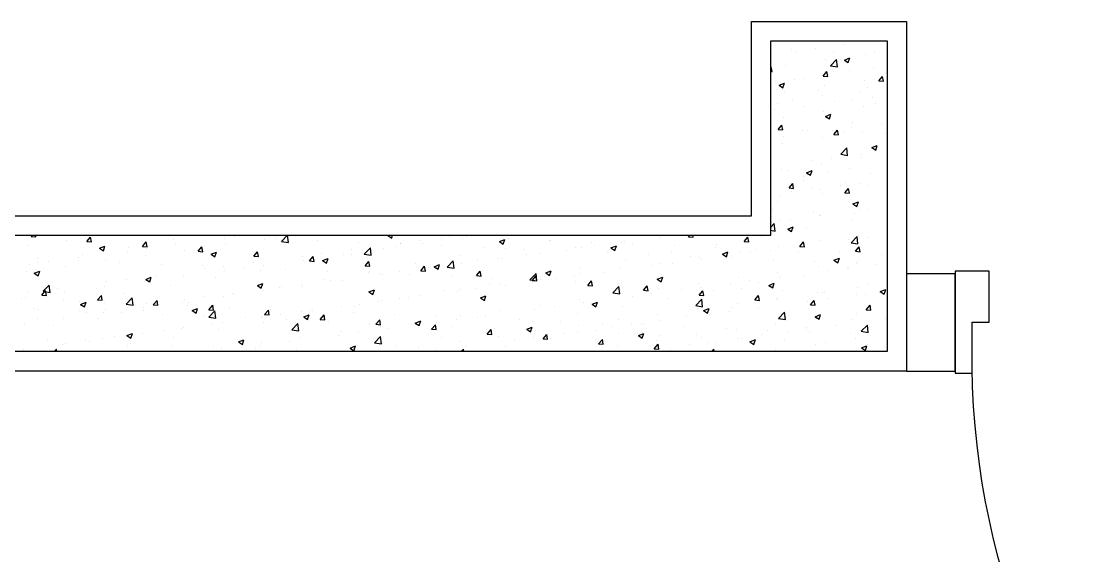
# Model space of a CAD drawing. Header units: inches. Extents: x 182687 to 187672, y -88924 to -84846.
# Drawn here: x 182934.7 to 182988.7, y -86405 to -86378.1 of the extents above; entities that cross this region are included whole.
import ezdxf

# ---------------------------------------------------------------- set-up
doc = ezdxf.new("R2010")
doc.units = ezdxf.units.IN
doc.header["$MEASUREMENT"] = 0
doc.linetypes.add('PROYECCION', pattern=[19.05, 12.7, -6.35])

# ---------------------------------------------------------------- blocks, each defined once
blk = doc.blocks.new('REVISED COL LAYOUT')
at = {"color": 5}
for p, q in [((90379.4, -45883.9), (90379.4, -44083.9)), ((90404.4, -45858.9), (90404.4, -44108.9)), ((90554.4, -44258.9), (90554.4, -45708.9)), ((90579.4, -44283.9), (90579.4, -45683.9)), ((90579.4, -45683.9), (90829.4, -45683.9)), ((90829.4, -45683.9), (90829.4, -45883.9)), ((90554.4, -45708.9), (90804.4, -45708.9)), ((90804.4, -45708.9), (90804.4, -45858.9)), ((90804.4, -45858.9), (90404.4, -45858.9)), ((90829.4, -45883.9), (90379.4, -45883.9))]:
    blk.add_line(p, q, dxfattribs=at)
at = {"color": 5, "linetype": 'Continuous'}
for p, q in [((90407.4, -44745.9), (90407.4, -44745.9)), ((90440.7, -44747.1), (90440.7, -44747.1)), ((90472.6, -44744.1), (90472.6, -44744.1)), ((90473.9, -44748.3), (90473.9, -44748.3)), ((90481, -44752.2), (90481, -44752.2)), ((90507.2, -44749.5), (90507.2, -44749.5)), ((90517.2, -44753.4), (90517.2, -44753.4)), ((90540.5, -44750.7), (90540.5, -44750.7)), ((90446.6, -44763.7), (90446.6, -44763.7)), ((90459.2, -44765.2), (90459.2, -44765.2)), ((90459.5, -44760.1), (90459.5, -44760.1)), ((90505.5, -44760), (90502.2, -44765)), ((90502.2, -44765), (90508.2, -44767)), ((90505.5, -44760), (90508.2, -44767)), ((90519.1, -44764.3), (90519.1, -44764.3)), ((90523.7, -44763.6), (90523.7, -44763.6)), ((90552.5, -44756), (90552, -44761.9)), ((90552, -44761.9), (90554.4, -44761.5)), ((90552.5, -44756), (90554.4, -44757.6)), ((90419.5, -44777.6), (90419.5, -44777.6)), ((90477.3, -44769.8), (90476.7, -44775.8)), ((90476.7, -44775.8), (90483, -44774.6)), ((90477.3, -44769.8), (90483, -44774.6)), ((90482.1, -44771.6), (90480.7, -44780.4)), ((90480.7, -44780.4), (90490.2, -44779.3)), ((90482.1, -44771.6), (90490.2, -44779.3)), ((90520.5, -44778.5), (90520.5, -44778.5)), ((90404.4, -44785.7), (90407.8, -44788.5)), ((90404.4, -44789.1), (90407.8, -44788.5)), ((90413.8, -44796.4), (90413.8, -44796.4)), ((90437.5, -44784.1), (90437.5, -44784.1)), ((90486, -44790), (90486, -44790)), ((90415.5, -44800.6), (90415.5, -44800.6)), ((90447.1, -44797.6), (90447.1, -44797.6)), ((90470.3, -44797.5), (90470.3, -44797.5)), ((90480.3, -44798.8), (90480.3, -44798.8)), ((90513.6, -44800), (90513.6, -44800)), ((90546.9, -44801.3), (90546.9, -44801.3)), ((90456.9, -44818.6), (90456.9, -44818.6)), ((90465.2, -44819.7), (90461.9, -44824.7)), ((90465.2, -44819.7), (90467.9, -44826.7)), ((90469.5, -44818.4), (90469.5, -44818.4)), ((90521.4, -44817), (90521.4, -44817)), ((90525.5, -44816.3), (90525.5, -44816.3)), ((90529.1, -44822.6), (90529.1, -44822.6)), ((90417.3, -44831), (90417.3, -44831)), ((90418.8, -44825.6), (90418.8, -44825.6)), ((90454.9, -44826.9), (90454.9, -44826.9)), ((90461.9, -44824.7), (90467.9, -44826.7)), ((90546.2, -44827.7), (90545.7, -44833.7)), ((90545.7, -44833.7), (90551.9, -44832.5)), ((90546.2, -44827.7), (90551.9, -44832.5)), ((90421.3, -44848.3), (90421.3, -44848.3)), ((90447.5, -44842.4), (90447.5, -44842.4)), ((90454.6, -44849.5), (90454.6, -44849.5)), ((90468.1, -44850.9), (90468.1, -44850.9)), ((90471, -44841.6), (90470.5, -44847.5)), ((90470.5, -44847.5), (90476.7, -44846.4)), ((90471, -44841.6), (90476.7, -44846.4)), ((90487.8, -44850.8), (90487.8, -44850.8)), ((90537.8, -44844), (90534.4, -44849)), ((90534.4, -44849), (90540.4, -44851)), ((90537.8, -44844), (90540.4, -44851)), ((90423.7, -44863.5), (90423.7, -44863.5)), ((90458.2, -44851.9), (90458.2, -44851.9)), ((90494.3, -44853.2), (90494.3, -44853.2)), ((90521.1, -44852), (90521.1, -44852)), ((90554.4, -44853.2), (90554.4, -44853.2)), ((90425, -44879.4), (90421.6, -44884.4)), ((90425, -44879.4), (90427.7, -44886.4)), ((90454.7, -44872), (90454.7, -44872)), ((90465.6, -44878.3), (90464.2, -44887.2)), ((90465.6, -44878.3), (90473.7, -44886.1)), ((90479.5, -44876.8), (90479.5, -44876.8)), ((90497.6, -44878.2), (90497.6, -44878.2)), ((90519.2, -44870.4), (90519.2, -44870.4)), ((90412.5, -44880.6), (90412.5, -44880.6)), ((90415, -44884.4), (90415, -44884.4)), ((90421.6, -44884.4), (90427.7, -44886.4)), ((90463.2, -44889.8), (90463.2, -44889.8)), ((90464.2, -44887.2), (90473.7, -44886.1)), ((90533.8, -44879.5), (90533.8, -44879.5)), ((90539.1, -44880.9), (90539.1, -44880.9)), ((90428.3, -44899.7), (90428.3, -44899.7)), ((90457.5, -44900.7), (90457.5, -44900.7)), ((90461.6, -44900.9), (90461.6, -44900.9)), ((90465.8, -44904.3), (90465.8, -44904.3)), ((90497.5, -44903.7), (90494.1, -44908.7)), ((90494.9, -44902.1), (90494.9, -44902.1)), ((90497.5, -44903.7), (90500.2, -44910.7)), ((90528.2, -44903.3), (90528.2, -44903.3)), ((90537.1, -44904.5), (90537.1, -44904.5)), ((90539.9, -44899.4), (90539.4, -44905.4)), ((90539.4, -44905.4), (90545.7, -44904.2)), ((90539.9, -44899.4), (90545.7, -44904.2)), ((90464.7, -44913.3), (90464.2, -44919.3)), ((90464.2, -44919.3), (90470.4, -44918.1)), ((90464.7, -44913.3), (90470.4, -44918.1)), ((90494.1, -44908.7), (90500.2, -44910.7)), ((90502.6, -44916.1), (90502.6, -44916.1)), ((90432.1, -44926.6), (90432.1, -44926.6)), ((90452.4, -44925.4), (90452.4, -44925.4)), ((90516.9, -44923.8), (90516.9, -44923.8)), ((90412.7, -44937.8), (90412.7, -44937.8)), ((90422.5, -44938.9), (90422.5, -44938.9)), ((90489.5, -44935.1), (90489.5, -44935.1)), ((90542.1, -44942.4), (90542.1, -44942.4)), ((90549.2, -44939.2), (90549.2, -44939.2)), ((90434.7, -44950.2), (90434.7, -44950.2)), ((90435.4, -44951.7), (90435.4, -44951.7)), ((90463.6, -44957.7), (90463.6, -44957.7)), ((90467.5, -44959), (90467.5, -44959)), ((90468, -44951.4), (90468, -44951.4)), ((90471.5, -44952.9), (90471.5, -44952.9)), ((90501.3, -44952.6), (90501.3, -44952.6)), ((90534.6, -44953.8), (90534.6, -44953.8)), ((90457.2, -44963.4), (90453.9, -44968.4)), ((90453.9, -44968.4), (90459.9, -44970.4)), ((90457.2, -44963.4), (90459.9, -44970.4)), ((90533.6, -44971.1), (90533.1, -44977.1)), ((90533.1, -44977.1), (90539.4, -44975.9)), ((90533.6, -44971.1), (90539.4, -44975.9)), ((90554.3, -44964.7), (90554.3, -44964.7)), ((90440.3, -44989.5), (90440.3, -44989.5)), ((90449, -44985), (90447.6, -44993.9)), ((90449, -44985), (90457.1, -44992.8)), ((90450.1, -44978.7), (90450.1, -44978.7)), ((90458.4, -44985), (90457.9, -44991)), ((90458.4, -44985), (90464.2, -44989.8)), ((90474.8, -44978), (90474.8, -44978)), ((90510.9, -44979.2), (90510.9, -44979.2)), ((90514.7, -44977.1), (90514.7, -44977.1)), ((90529.8, -44987.8), (90526.4, -44992.7)), ((90529.8, -44987.8), (90532.4, -44994.8)), ((90408.9, -45000.9), (90408.9, -45000.9)), ((90410.5, -44991.1), (90410.5, -44991.1)), ((90432.5, -44997.2), (90432.5, -44997.2)), ((90442.2, -45002.1), (90442.2, -45002.1)), ((90447.6, -44993.9), (90457.1, -44992.8)), ((90457.9, -44991), (90464.2, -44989.8)), ((90475.5, -45003.3), (90475.5, -45003.3)), ((90499.5, -44993.4), (90499.5, -44993.4)), ((90526.4, -44992.7), (90532.4, -44994.8)), ((90461.3, -45011), (90461.3, -45011)), ((90477.5, -45017.4), (90477.5, -45017.4)), ((90479.8, -45015.8), (90479.8, -45015.8)), ((90508.8, -45004.6), (90508.8, -45004.6)), ((90514.2, -45004.3), (90514.2, -45004.3)), ((90542.1, -45005.8), (90542.1, -45005.8)), ((90550.4, -45005.6), (90550.4, -45005.6)), ((90409.2, -45026.4), (90409.2, -45026.4)), ((90417, -45023.1), (90413.6, -45028.1)), ((90413.6, -45028.1), (90419.7, -45030.1)), ((90417, -45023.1), (90419.7, -45030.1)), ((90512.4, -45030.5), (90512.4, -45030.5)), ((90552.1, -45018.1), (90552.1, -45018.1)), ((90553.7, -45030.6), (90553.7, -45030.6)), ((90408.2, -45044.5), (90408.2, -45044.5)), ((90447.9, -45032.1), (90447.9, -45032.1)), ((90519.2, -45042.2), (90519.2, -45042.2)), ((90527.4, -45042.9), (90526.8, -45048.8)), ((90527.4, -45042.9), (90533.1, -45047.7)), ((90412.5, -45051.4), (90412.5, -45051.4)), ((90416, -45052.2), (90416, -45052.2)), ((90442.5, -45055.6), (90442.5, -45055.6)), ((90448.7, -45052.7), (90448.7, -45052.7)), ((90449.2, -45053.5), (90449.2, -45053.5)), ((90452.2, -45056.7), (90451.6, -45062.7)), ((90452.2, -45056.7), (90457.9, -45061.6)), ((90482.5, -45054.7), (90482.5, -45054.7)), ((90489.5, -45047.5), (90486.1, -45052.4)), ((90486.1, -45052.4), (90492.2, -45054.5)), ((90489.5, -45047.5), (90492.2, -45054.5)), ((90509.5, -45051.7), (90509.5, -45051.7)), ((90515.8, -45055.9), (90515.8, -45055.9)), ((90526.8, -45048.8), (90533.1, -45047.7)), ((90549.1, -45057.1), (90549.1, -45057.1)), ((90451.6, -45062.7), (90457.9, -45061.6)), ((90459.1, -45064.4), (90459.1, -45064.4)), ((90549.8, -45071.5), (90549.8, -45071.5)), ((90445.6, -45085.5), (90445.6, -45085.5)), ((90451.9, -45077.7), (90451.9, -45077.7)), ((90487.6, -45075.7), (90487.6, -45075.7)), ((90488.1, -45079), (90488.1, -45079)), ((90510.2, -45083.9), (90510.2, -45083.9)), ((90546.4, -45078.5), (90545, -45087.4)), ((90545, -45087.4), (90554.4, -45086.3)), ((90546.4, -45078.5), (90554.4, -45086.2)), ((90406, -45097.9), (90406, -45097.9)), ((90417.5, -45089.3), (90417.5, -45089.3)), ((90432.5, -45091.7), (90431.1, -45100.6)), ((90431.1, -45100.6), (90440.6, -45099.5)), ((90432.5, -45091.7), (90440.6, -45099.5)), ((90422.4, -45102.8), (90422.4, -45102.8)), ((90449.2, -45107.1), (90445.9, -45112.1)), ((90445.9, -45112.1), (90451.9, -45114.1)), ((90449.2, -45107.1), (90451.9, -45114.1)), ((90452.6, -45113.9), (90452.6, -45113.9)), ((90455.6, -45104), (90455.6, -45104)), ((90488.9, -45105.2), (90488.9, -45105.2)), ((90491.4, -45104), (90491.4, -45104)), ((90519.5, -45110), (90519.5, -45110)), ((90522.2, -45106.4), (90522.2, -45106.4)), ((90527.5, -45105.3), (90527.5, -45105.3)), ((90456.8, -45117.8), (90456.8, -45117.8)), ((90456.9, -45115.6), (90456.9, -45115.6)), ((90521.1, -45114.6), (90520.6, -45120.6)), ((90520.6, -45120.6), (90526.8, -45119.4)), ((90521.1, -45114.6), (90526.8, -45119.4)), ((90547.6, -45124.9), (90547.6, -45124.9)), ((90443.4, -45138.9), (90443.4, -45138.9)), ((90445.9, -45128.5), (90445.4, -45134.4)), ((90445.4, -45134.4), (90451.6, -45133.3)), ((90445.9, -45128.5), (90451.6, -45133.3)), ((90497.6, -45134), (90497.6, -45134)), ((90507.9, -45137.3), (90507.9, -45137.3)), ((90521.7, -45131.5), (90518.4, -45136.4)), ((90518.4, -45136.4), (90524.4, -45138.5)), ((90521.7, -45131.5), (90524.4, -45138.5)), ((90530.8, -45130.3), (90530.8, -45130.3)), ((90425.8, -45152.4), (90425.8, -45152.4)), ((90429.9, -45154.7), (90429.9, -45154.7)), ((90496.4, -45141.9), (90496.4, -45141.9)), ((90409, -45166.8), (90405.6, -45171.8)), ((90409, -45166.8), (90411.7, -45173.8)), ((90463.1, -45155.9), (90463.1, -45155.9)), ((90496.4, -45157.1), (90496.4, -45157.1)), ((90529.5, -45168.4), (90529.5, -45168.4)), ((90529.7, -45158.3), (90529.7, -45158.3)), ((90535.8, -45168.2), (90535.8, -45168.2)), ((90405.6, -45171.8), (90411.7, -45173.8)), ((90429.1, -45177.5), (90429.1, -45177.5)), ((90454.6, -45171.2), (90454.6, -45171.2)), ((90462.6, -45172.2), (90462.6, -45172.2)), ((90465.2, -45178.8), (90465.2, -45178.8)), ((90545.3, -45178.3), (90545.3, -45178.3)), ((90441.1, -45192.3), (90441.1, -45192.3)), ((90481.5, -45191.2), (90478.1, -45196.1)), ((90478.1, -45196.1), (90484.2, -45198.2)), ((90481.5, -45191.2), (90484.2, -45198.2)), ((90505.7, -45190.7), (90505.7, -45190.7)), ((90507.6, -45192.3), (90507.6, -45192.3)), ((90514.8, -45186.3), (90514.3, -45192.3)), ((90514.3, -45192.3), (90520.6, -45191.1)), ((90514.8, -45186.3), (90520.6, -45191.1)), ((90529.9, -45185.2), (90528.5, -45194.1)), ((90528.5, -45194.1), (90538, -45193)), ((90529.9, -45185.2), (90538, -45193)), ((90415.9, -45198.4), (90414.5, -45207.3)), ((90414.5, -45207.3), (90424, -45206.2)), ((90415.9, -45198.4), (90424, -45206.2)), ((90436.9, -45206), (90436.9, -45206)), ((90439.6, -45200.2), (90439.1, -45206.2)), ((90439.1, -45206.2), (90445.3, -45205)), ((90439.6, -45200.2), (90445.3, -45205)), ((90468.5, -45203.8), (90468.5, -45203.8)), ((90470.2, -45207.3), (90470.2, -45207.3)), ((90503.5, -45208.5), (90503.5, -45208.5)), ((90504.7, -45205.1), (90504.7, -45205.1)), ((90536.8, -45209.7), (90536.8, -45209.7)), ((90434.1, -45215.4), (90434.1, -45215.4)), ((90554, -45215.5), (90550.6, -45220.5)), ((90550.6, -45220.5), (90554.4, -45221.7)), ((90554, -45215.5), (90554.4, -45216.7)), ((90412.9, -45226.4), (90412.9, -45226.4)), ((90452.3, -45224.6), (90452.3, -45224.6)), ((90472.6, -45230.5), (90472.6, -45230.5)), ((90508, -45230.1), (90508, -45230.1)), ((90539.5, -45226.7), (90539.5, -45226.7)), ((90543.1, -45231.6), (90543.1, -45231.6)), ((90544.1, -45231.4), (90544.1, -45231.4)), ((90441.2, -45250.9), (90437.9, -45255.8)), ((90438.9, -45245.7), (90438.9, -45245.7)), ((90441.2, -45250.9), (90443.9, -45257.9)), ((90473.5, -45241.7), (90473.5, -45241.7)), ((90503.4, -45244), (90503.4, -45244)), ((90517.6, -45250.6), (90517.6, -45250.6)), ((90410, -45255.3), (90410, -45255.3)), ((90437.9, -45255.8), (90443.9, -45257.9)), ((90443.3, -45256.6), (90443.3, -45256.6)), ((90476.6, -45257.8), (90476.6, -45257.8)), ((90508.5, -45258), (90508, -45264)), ((90508, -45264), (90514.3, -45262.9)), ((90508.5, -45258), (90514.3, -45262.9)), ((90509.9, -45259), (90509.9, -45259)), ((90543.2, -45260.2), (90543.2, -45260.2)), ((90547.4, -45256.4), (90547.4, -45256.4)), ((90554.2, -45263.9), (90554.2, -45263.9)), ((90406.3, -45277.2), (90406.3, -45277.2)), ((90433.3, -45271.9), (90432.8, -45277.9)), ((90432.8, -45277.9), (90439.1, -45276.7)), ((90433.3, -45271.9), (90439.1, -45276.7)), ((90442.4, -45278.5), (90442.4, -45278.5)), ((90450, -45278), (90450, -45278)), ((90513.7, -45275.2), (90510.4, -45280.2)), ((90513, -45268), (90513, -45268)), ((90513.7, -45275.2), (90516.4, -45282.2)), ((90422.9, -45284.7), (90422.9, -45284.7)), ((90482.6, -45288.8), (90482.6, -45288.8)), ((90510.4, -45280.2), (90516.4, -45282.2)), ((90513.3, -45291.9), (90511.9, -45300.8)), ((90513.3, -45291.9), (90521.4, -45299.7)), ((90540.8, -45285), (90540.8, -45285)), ((90549.6, -45285), (90549.6, -45285)), ((90436.6, -45299), (90436.6, -45299)), ((90445.7, -45303.5), (90445.7, -45303.5)), ((90481.8, -45304.8), (90481.8, -45304.8)), ((90501.1, -45297.4), (90501.1, -45297.4)), ((90511.9, -45300.8), (90521.4, -45299.7)), ((90552.4, -45294.3), (90552.4, -45294.3)), ((90404.4, -45310), (90407.5, -45313)), ((90404.4, -45313.3), (90407.5, -45313)), ((90411.2, -45315.1), (90411.2, -45315.1)), ((90417.5, -45307.3), (90417.5, -45307.3)), ((90450.8, -45308.5), (90450.8, -45308.5)), ((90484.1, -45309.7), (90484.1, -45309.7)), ((90517.4, -45310.9), (90517.4, -45310.9)), ((90527.6, -45309), (90527.6, -45309)), ((90550.7, -45312.1), (90550.7, -45312.1)), ((90552, -45317.3), (90552, -45317.3)), ((90447.8, -45331.3), (90447.8, -45331.3)), ((90485.1, -45329.9), (90485.1, -45329.9)), ((90502.3, -45329.8), (90501.7, -45335.7)), ((90501.7, -45335.7), (90508, -45334.6)), ((90502.3, -45329.8), (90508, -45334.6)), ((90521.3, -45331.1), (90521.3, -45331.1)), ((90427.1, -45343.6), (90426.5, -45349.6)), ((90426.5, -45349.6), (90432.8, -45348.5)), ((90427.1, -45343.6), (90432.8, -45348.5)), ((90432.9, -45343), (90432.9, -45343)), ((90450.7, -45341.4), (90450.7, -45341.4)), ((90473.5, -45334.9), (90470.1, -45339.9)), ((90470.1, -45339.9), (90476.2, -45341.9)), ((90473.5, -45334.9), (90476.2, -45341.9)), ((90492.6, -45347.1), (90492.6, -45347.1)), ((90538.5, -45338.4), (90538.5, -45338.4)), ((90424.5, -45358.6), (90424.5, -45358.6)), ((90434.4, -45352.4), (90434.4, -45352.4)), ((90457.8, -45359.8), (90457.8, -45359.8)), ((90491.1, -45361.1), (90491.1, -45361.1)), ((90498.9, -45350.8), (90498.9, -45350.8)), ((90524.4, -45362.3), (90524.4, -45362.3)), ((90524.6, -45356.2), (90524.6, -45356.2)), ((90546, -45359.2), (90542.6, -45364.2)), ((90546, -45359.2), (90548.7, -45366.2)), ((90411, -45367), (90411, -45367)), ((90490.1, -45367.7), (90490.1, -45367.7)), ((90537.6, -45367.3), (90537.6, -45367.3)), ((90542.6, -45364.2), (90548.7, -45366.2)), ((90549.7, -45370.7), (90549.7, -45370.7)), ((90419.6, -45378.3), (90419.6, -45378.3)), ((90445.5, -45384.7), (90445.5, -45384.7)), ((90422.9, -45403.3), (90422.9, -45403.3)), ((90433.2, -45394.6), (90429.9, -45399.5)), ((90429.9, -45399.5), (90435.9, -45401.6)), ((90433.2, -45394.6), (90435.9, -45401.6)), ((90442.9, -45401.3), (90442.9, -45401.3)), ((90496.8, -45398.6), (90495.4, -45407.5)), ((90496, -45401.5), (90495.5, -45407.5)), ((90496, -45401.5), (90501.7, -45406.3)), ((90496.8, -45398.6), (90504.9, -45406.4)), ((90529.6, -45394), (90529.6, -45394)), ((90536.3, -45391.8), (90536.3, -45391.8)), ((90420.8, -45415.4), (90420.3, -45421.3)), ((90420.8, -45415.4), (90426.5, -45420.2)), ((90431, -45409.1), (90431, -45409.1)), ((90432.1, -45405.8), (90432.1, -45405.8)), ((90459, -45404.6), (90459, -45404.6)), ((90464.2, -45410.3), (90464.2, -45410.3)), ((90495.4, -45407.5), (90504.9, -45406.4)), ((90495.5, -45407.5), (90501.7, -45406.3)), ((90496.6, -45404.2), (90496.6, -45404.2)), ((90497.5, -45411.6), (90497.5, -45411.6)), ((90502.6, -45405.5), (90502.6, -45405.5)), ((90530.8, -45412.8), (90530.8, -45412.8)), ((90420.3, -45421.3), (90426.5, -45420.2)), ((90421, -45425.3), (90421, -45425.3)), ((90462.3, -45429.6), (90462.3, -45429.6)), ((90498.4, -45430.9), (90498.4, -45430.9)), ((90505.7, -45418.9), (90502.4, -45423.9)), ((90502.4, -45423.9), (90508.4, -45425.9)), ((90505.7, -45418.9), (90508.4, -45425.9)), ((90547.5, -45424.1), (90547.5, -45424.1)), ((90547.6, -45425.6), (90547.6, -45425.6)), ((90427.8, -45441.2), (90427.8, -45441.2)), ((90443.3, -45438.1), (90443.3, -45438.1)), ((90534, -45445.2), (90534, -45445.2)), ((90494.4, -45457.6), (90494.4, -45457.6)), ((90501.7, -45455.9), (90501.7, -45455.9)), ((90537.9, -45457.2), (90537.9, -45457.2)), ((90405.2, -45459.9), (90405.2, -45459.9)), ((90429.8, -45459.2), (90429.8, -45459.2)), ((90438.4, -45461.1), (90438.4, -45461.1)), ((90453, -45459.7), (90453, -45459.7)), ((90467.3, -45467.5), (90467.3, -45467.5)), ((90471.7, -45462.3), (90471.7, -45462.3)), ((90505, -45463.5), (90505, -45463.5)), ((90512.6, -45463.8), (90512.6, -45463.8)), ((90538.3, -45464.7), (90538.3, -45464.7)), ((90431, -45483.6), (90431, -45483.6)), ((90465.5, -45478.6), (90462.1, -45483.6)), ((90462.1, -45483.6), (90468.2, -45485.6)), ((90465.5, -45478.6), (90468.2, -45485.6)), ((90489.7, -45473.2), (90489.2, -45479.2)), ((90489.2, -45479.2), (90495.5, -45478)), ((90489.7, -45473.2), (90495.5, -45478)), ((90541.2, -45482.2), (90541.2, -45482.2)), ((90545.2, -45477.5), (90545.2, -45477.5)), ((90414.5, -45487.1), (90414, -45493.1)), ((90414, -45493.1), (90420.2, -45491.9)), ((90414.5, -45487.1), (90420.2, -45491.9)), ((90441, -45491.5), (90441, -45491.5)), ((90506.7, -45493.8), (90506.7, -45493.8)), ((90531.8, -45498.6), (90531.8, -45498.6)), ((90412.2, -45511.2), (90412.2, -45511.2)), ((90427.6, -45512.6), (90427.6, -45512.6)), ((90436.2, -45504.3), (90436.2, -45504.3)), ((90445.5, -45512.4), (90445.5, -45512.4)), ((90480.2, -45505.4), (90478.8, -45514.3)), ((90478.8, -45514.3), (90488.3, -45513.1)), ((90478.8, -45513.6), (90478.8, -45513.6)), ((90480.2, -45505.4), (90488.3, -45513.2)), ((90492.1, -45511), (90492.1, -45511)), ((90538, -45502.9), (90534.6, -45507.9)), ((90534.6, -45507.9), (90540.7, -45509.9)), ((90538, -45502.9), (90540.7, -45509.9)), ((90463, -45518), (90463, -45518)), ((90512.1, -45514.8), (90512.1, -45514.8)), ((90522.6, -45522.1), (90522.6, -45522.1)), ((90545.4, -45516.1), (90545.4, -45516.1)), ((90546.2, -45520.1), (90546.2, -45520.1)), ((90405, -45540.9), (90405, -45540.9)), ((90425.2, -45538.3), (90421.8, -45543.3)), ((90425.2, -45538.3), (90427.9, -45545.3)), ((90439.5, -45529.4), (90439.5, -45529.4)), ((90475.6, -45530.6), (90475.6, -45530.6)), ((90543, -45530.9), (90543, -45530.9)), ((90421.8, -45543.3), (90427.9, -45545.3)), ((90438.8, -45544.9), (90438.8, -45544.9)), ((90441, -45541.9), (90441, -45541.9)), ((90483.4, -45544.9), (90482.9, -45550.9)), ((90482.9, -45550.9), (90489.2, -45549.8)), ((90483.4, -45544.9), (90489.2, -45549.8)), ((90529.5, -45551.9), (90529.5, -45551.9)), ((90408.2, -45558.8), (90407.7, -45564.8)), ((90407.7, -45564.8), (90414, -45563.6)), ((90408.2, -45558.8), (90414, -45563.6)), ((90418.6, -45561.7), (90418.6, -45561.7)), ((90425.3, -45566), (90425.3, -45566)), ((90444.4, -45567.2), (90444.4, -45567.2)), ((90451.9, -45562.9), (90451.9, -45562.9)), ((90478.9, -45555.7), (90478.9, -45555.7)), ((90485.2, -45564.1), (90485.2, -45564.1)), ((90489.9, -45564.3), (90489.9, -45564.3)), ((90497.7, -45562.6), (90494.4, -45567.6)), ((90494.4, -45567.6), (90500.4, -45569.6)), ((90497.7, -45562.6), (90500.4, -45569.6)), ((90515, -45556.9), (90515, -45556.9)), ((90518.5, -45565.4), (90518.5, -45565.4)), ((90551.8, -45566.6), (90551.8, -45566.6)), ((90406, -45580.1), (90406, -45580.1)), ((90473, -45576.3), (90473, -45576.3)), ((90518.3, -45582), (90518.3, -45582)), ((90532.6, -45580.4), (90532.6, -45580.4)), ((90483.9, -45593.5), (90483.9, -45593.5)), ((90540.7, -45584.2), (90540.7, -45584.2)), ((90413.3, -45604.1), (90413.3, -45604.1)), ((90436.5, -45598.2), (90436.5, -45598.2)), ((90451, -45600.3), (90451, -45600.3)), ((90527.3, -45605.3), (90527.3, -45605.3)), ((90552.4, -45602.8), (90551.9, -45608.8)), ((90551.9, -45608.8), (90554.4, -45608.3)), ((90552.4, -45602.8), (90554.4, -45604.5)), ((90423.1, -45619.3), (90423.1, -45619.3)), ((90426.1, -45613.6), (90426.1, -45613.6)), ((90457.5, -45622.3), (90454.1, -45627.3)), ((90457.5, -45622.3), (90460.1, -45629.3)), ((90459.4, -45614.9), (90459.4, -45614.9)), ((90463.7, -45612.1), (90462.3, -45621)), ((90462.3, -45621), (90471.8, -45619.9)), ((90463.7, -45612.1), (90471.8, -45619.9)), ((90477.2, -45616.7), (90476.6, -45622.6)), ((90476.6, -45622.6), (90482.9, -45621.5)), ((90477.2, -45616.7), (90482.9, -45621.5)), ((90487.6, -45617.7), (90487.6, -45617.7)), ((90492.7, -45616.1), (90492.7, -45616.1)), ((90523.3, -45619.8), (90523.3, -45619.8)), ((90526, -45617.3), (90526, -45617.3)), ((90404.4, -45632.6), (90407.7, -45635.4)), ((90404.4, -45636), (90407.7, -45635.4)), ((90416.6, -45629.1), (90416.6, -45629.1)), ((90452.8, -45630.4), (90452.8, -45630.4)), ((90454.1, -45627.3), (90460.1, -45629.3)), ((90483, -45634.6), (90483, -45634.6)), ((90538.4, -45637.6), (90538.4, -45637.6)), ((90416, -45638.4), (90416, -45638.4)), ((90434.3, -45651.6), (90434.3, -45651.6)), ((90530, -45646.6), (90526.6, -45651.6)), ((90526.6, -45651.6), (90532.7, -45653.6)), ((90530, -45646.6), (90532.7, -45653.6)), ((90542.7, -45638.7), (90542.7, -45638.7)), ((90433.1, -45665), (90433.1, -45665)), ((90456, -45655.4), (90456, -45655.4)), ((90461, -45658.6), (90461, -45658.6)), ((90492.2, -45656.7), (90492.2, -45656.7)), ((90525, -45658.7), (90525, -45658.7)), ((90420.8, -45672.7), (90420.8, -45672.7)), ((90421.6, -45667), (90421.6, -45667)), ((90466.4, -45666.2), (90466.4, -45666.2)), ((90485.4, -45671.1), (90485.4, -45671.1)), ((90499.7, -45667.4), (90499.7, -45667.4)), ((90533, -45668.6), (90533, -45668.6)), ((90546.1, -45674.5), (90545.6, -45680.5)), ((90545.6, -45680.5), (90551.9, -45679.3)), ((90546.1, -45674.5), (90551.9, -45679.3)), ((90417.2, -45682), (90413.8, -45687)), ((90413.8, -45687), (90419.9, -45689)), ((90417.2, -45682), (90419.9, -45689)), ((90461, -45693.3), (90461, -45693.3)), ((90470.9, -45688.4), (90470.4, -45694.4)), ((90470.4, -45694.4), (90476.6, -45693.2)), ((90470.9, -45688.4), (90476.6, -45693.2)), ((90493, -45692.9), (90493, -45692.9)), ((90495.5, -45681.7), (90495.5, -45681.7)), ((90531.6, -45683), (90531.6, -45683)), ((90536.2, -45691), (90536.2, -45691)), ((90426, -45696.8), (90426, -45696.8)), ((90432, -45705), (90432, -45705)), ((90489.7, -45706.3), (90486.4, -45711.3)), ((90489.7, -45706.3), (90492.4, -45713.3)), ((90552.7, -45697.1), (90552.7, -45697.1)), ((90406.3, -45714.3), (90406.3, -45714.3)), ((90439.5, -45715.5), (90439.5, -45715.5)), ((90447.1, -45718.8), (90445.7, -45727.7)), ((90447.1, -45718.8), (90455.2, -45726.6)), ((90471, -45716.9), (90471, -45716.9)), ((90472.8, -45716.7), (90472.8, -45716.7)), ((90486.4, -45711.3), (90492.4, -45713.3)), ((90500.5, -45719.6), (90500.5, -45719.6)), ((90506.1, -45717.9), (90506.1, -45717.9)), ((90522.8, -45712.1), (90522.8, -45712.1)), ((90534.9, -45708), (90534.9, -45708)), ((90539.4, -45719.1), (90539.4, -45719.1)), ((90560.6, -45708.9), (90559.7, -45714.4)), ((90559.7, -45714.4), (90569.2, -45713.3)), ((90564.6, -45708.9), (90569.2, -45713.3)), ((90571.1, -45709.3), (90571.1, -45709.3)), ((90572.7, -45720.4), (90572.7, -45720.4)), ((90587.3, -45710.5), (90587.3, -45710.5)), ((90597.7, -45717.2), (90597.7, -45717.2)), ((90690.3, -45718.5), (90689.8, -45724.5)), ((90690.3, -45718.5), (90696, -45723.3)), ((90715.5, -45713.5), (90715.5, -45713.5)), ((90724.3, -45717.5), (90724.3, -45717.5)), ((90742.3, -45716.4), (90742.3, -45716.4)), ((90747.5, -45719.6), (90744.2, -45724.6)), ((90747.5, -45719.6), (90750.2, -45726.6)), ((90751.7, -45714.8), (90751.7, -45714.8)), ((90765.1, -45708.9), (90765, -45710.6)), ((90765, -45710.6), (90771.2, -45709.4)), ((90770.6, -45708.9), (90771.2, -45709.4)), ((90418.6, -45726.1), (90418.6, -45726.1)), ((90429.9, -45730.1), (90429.9, -45730.1)), ((90445.7, -45727.7), (90455.2, -45726.6)), ((90483.1, -45724.5), (90483.1, -45724.5)), ((90562.2, -45730.7), (90558.9, -45735.6)), ((90562.2, -45730.7), (90564.9, -45737.7)), ((90574.4, -45734.3), (90574.4, -45734.3)), ((90606, -45721.6), (90606, -45721.6)), ((90615.1, -45732.4), (90614.5, -45738.3)), ((90615.1, -45732.4), (90620.8, -45737.2)), ((90638.1, -45730.4), (90638.1, -45730.4)), ((90639.3, -45722.8), (90639.3, -45722.8)), ((90672.6, -45724), (90672.6, -45724)), ((90681.1, -45725.1), (90681.1, -45725.1)), ((90689.8, -45724.5), (90696, -45723.3)), ((90705.9, -45725.2), (90705.9, -45725.2)), ((90739.1, -45726.4), (90739.1, -45726.4)), ((90744.2, -45724.6), (90750.2, -45726.6)), ((90772.4, -45727.7), (90772.4, -45727.7)), ((90533.9, -45744.4), (90533.9, -45744.4)), ((90539.8, -45746.2), (90539.3, -45752.2)), ((90539.8, -45746.2), (90545.6, -45751.1)), ((90539.9, -45745.9), (90539.9, -45745.9)), ((90558.9, -45735.6), (90564.9, -45737.7)), ((90610.5, -45735.6), (90610.5, -45735.6)), ((90614.5, -45738.3), (90620.8, -45737.2)), ((90728.9, -45737.4), (90728.9, -45737.4)), ((90755, -45739.8), (90755, -45739.8)), ((90791.1, -45741.1), (90791.1, -45741.1)), ((90793.4, -45735.8), (90793.4, -45735.8)), ((90429.7, -45758.4), (90429.7, -45758.4)), ((90433.2, -45755.2), (90433.2, -45755.2)), ((90436, -45755.1), (90436, -45755.1)), ((90464.6, -45760.1), (90464.1, -45766.1)), ((90464.6, -45760.1), (90470.4, -45764.9)), ((90469.3, -45756.5), (90469.3, -45756.5)), ((90503, -45751.2), (90503, -45751.2)), ((90539.3, -45752.2), (90545.6, -45751.1)), ((90562.7, -45755.4), (90562.7, -45755.4)), ((90613.8, -45760.7), (90613.8, -45760.7)), ((90624.7, -45751.5), (90624.7, -45751.5)), ((90629.6, -45751.5), (90629.6, -45751.5)), ((90634.7, -45755), (90631.4, -45760)), ((90631.4, -45760), (90637.4, -45762)), ((90634.7, -45755), (90637.4, -45762)), ((90650, -45761.9), (90650, -45761.9)), ((90689.2, -45749.8), (90689.2, -45749.8)), ((90689.3, -45755.7), (90689.3, -45755.7)), ((90720.5, -45751.4), (90720.5, -45751.4)), ((90756.3, -45751.8), (90756.3, -45751.8)), ((90413.8, -45766.2), (90413.8, -45766.2)), ((90449.4, -45766), (90446.1, -45771)), ((90446.1, -45771), (90452.1, -45773)), ((90447, -45767.4), (90447, -45767.4)), ((90449.4, -45766), (90452.1, -45773)), ((90464.1, -45766.1), (90470.4, -45764.9)), ((90480.3, -45768.7), (90480.3, -45768.7)), ((90481, -45775.2), (90481, -45775.2)), ((90513.6, -45769.9), (90513.6, -45769.9)), ((90520.5, -45765.5), (90520.5, -45765.5)), ((90546.9, -45771.1), (90546.9, -45771.1)), ((90579.4, -45772.2), (90579.4, -45772.2)), ((90580.2, -45772.3), (90580.2, -45772.3)), ((90585, -45763.9), (90585, -45763.9)), ((90607.7, -45775.5), (90607.7, -45775.5)), ((90613.5, -45773.5), (90613.5, -45773.5)), ((90646.8, -45774.7), (90646.8, -45774.7)), ((90680.1, -45776), (90680.1, -45776)), ((90734.3, -45775.8), (90734.3, -45775.8)), ((90740, -45769.7), (90740, -45769.7)), ((90759.2, -45776.3), (90758.7, -45782.3)), ((90759.2, -45776.3), (90765, -45781.2)), ((90794.4, -45766.1), (90794.4, -45766.1)), ((90416.3, -45779.5), (90416.3, -45779.5)), ((90472.6, -45781.5), (90472.6, -45781.5)), ((90480.8, -45777.9), (90480.8, -45777.9)), ((90508.8, -45782.8), (90508.8, -45782.8)), ((90635.9, -45783.7), (90635.9, -45783.7)), ((90653.3, -45787), (90653.3, -45787)), ((90684, -45790.2), (90683.5, -45796.2)), ((90684, -45790.2), (90689.7, -45795)), ((90689.4, -45788.2), (90689.4, -45788.2)), ((90707.3, -45779.3), (90703.9, -45784.3)), ((90703.9, -45784.3), (90709.9, -45786.3)), ((90707.3, -45779.3), (90709.9, -45786.3)), ((90713.4, -45777.2), (90713.4, -45777.2)), ((90746.6, -45778.4), (90746.6, -45778.4)), ((90758.7, -45782.3), (90765, -45781.2)), ((90760, -45777.7), (90760, -45777.7)), ((90772.5, -45785.8), (90771.1, -45794.7)), ((90772.5, -45785.8), (90780.6, -45793.6)), ((90779.9, -45779.6), (90779.9, -45779.6)), ((90791.1, -45789.2), (90791.1, -45789.2)), ((90438.2, -45793.1), (90438.2, -45793.1)), ((90522, -45790.3), (90518.6, -45795.3)), ((90518.6, -45795.3), (90524.6, -45797.3)), ((90522, -45790.3), (90524.6, -45797.3)), ((90531.7, -45797.8), (90531.7, -45797.8)), ((90618.8, -45798.5), (90618.8, -45798.5)), ((90658.5, -45799), (90657.1, -45807.9)), ((90658.5, -45799), (90666.6, -45806.8)), ((90683.5, -45796.2), (90689.7, -45795)), ((90687, -45803.2), (90687, -45803.2)), ((90726.6, -45790.8), (90726.6, -45790.8)), ((90771.1, -45794.7), (90780.6, -45793.5)), ((90779.8, -45803.7), (90776.4, -45808.6)), ((90779.8, -45803.7), (90782.5, -45810.7)), ((90799.4, -45804), (90799.4, -45804)), ((90420.8, -45817.6), (90420.8, -45817.6)), ((90427.5, -45811.8), (90427.5, -45811.8)), ((90446.1, -45813.4), (90446.1, -45813.4)), ((90512.1, -45807.8), (90512.1, -45807.8)), ((90513, -45809.6), (90513, -45809.6)), ((90544.5, -45812.3), (90543.1, -45821.2)), ((90544.5, -45812.3), (90552.6, -45820.1)), ((90548.2, -45809.1), (90548.2, -45809.1)), ((90572.7, -45813.7), (90572.7, -45813.7)), ((90582.8, -45817.2), (90582.8, -45817.2)), ((90594.5, -45814.7), (90591.1, -45819.7)), ((90594.5, -45814.7), (90597.2, -45821.7)), ((90608.8, -45804.1), (90608.3, -45810.1)), ((90608.3, -45810.1), (90614.5, -45808.9)), ((90608.8, -45804.1), (90614.5, -45808.9)), ((90622.4, -45804.8), (90622.4, -45804.8)), ((90639.6, -45809.9), (90639.6, -45809.9)), ((90657.1, -45807.9), (90666.6, -45806.8)), ((90692.7, -45813.3), (90692.7, -45813.3)), ((90699.3, -45814), (90699.3, -45814)), ((90728.8, -45814.5), (90728.8, -45814.5)), ((90766.3, -45810.2), (90766.3, -45810.2)), ((90776.4, -45808.6), (90782.5, -45810.7)), ((90409.2, -45825.7), (90405.8, -45830.7)), ((90405.8, -45830.7), (90411.9, -45832.7)), ((90407.1, -45829.9), (90407.1, -45829.9)), ((90409.2, -45825.7), (90411.9, -45832.7)), ((90430.6, -45825.5), (90429.2, -45834.4)), ((90430.6, -45825.5), (90438.7, -45833.3)), ((90454.1, -45818.8), (90454.1, -45818.8)), ((90477.6, -45819.4), (90477.6, -45819.4)), ((90478.6, -45831.3), (90478.6, -45831.3)), ((90487.4, -45820), (90487.4, -45820)), ((90518.2, -45818.8), (90518.2, -45818.8)), ((90520.7, -45821.2), (90520.7, -45821.2)), ((90533.6, -45818), (90533, -45823.9)), ((90533, -45823.9), (90539.3, -45822.8)), ((90533.6, -45818), (90539.3, -45822.8)), ((90543.1, -45821.2), (90552.6, -45820.1)), ((90553.9, -45822.4), (90553.9, -45822.4)), ((90587.2, -45823.6), (90587.2, -45823.6)), ((90591.1, -45819.7), (90597.2, -45821.7)), ((90620.5, -45824.9), (90620.5, -45824.9)), ((90653.8, -45826.1), (90653.8, -45826.1)), ((90658.2, -45824.8), (90658.2, -45824.8)), ((90687.1, -45827.3), (90687.1, -45827.3)), ((90720.4, -45828.5), (90720.4, -45828.5)), ((90737.8, -45823.1), (90737.8, -45823.1)), ((90753.7, -45829.7), (90753.7, -45829.7)), ((90787, -45830.9), (90787, -45830.9)), ((90414.1, -45832.9), (90414.1, -45832.9)), ((90429.2, -45834.4), (90438.7, -45833.3)), ((90458.3, -45831.8), (90457.8, -45837.8)), ((90457.8, -45837.8), (90464.1, -45836.7)), ((90458.3, -45831.8), (90464.1, -45836.7)), ((90491.1, -45833.5), (90491.1, -45833.5)), ((90551.5, -45834.1), (90551.5, -45834.1)), ((90587.7, -45835.4), (90587.7, -45835.4)), ((90617.7, -45833.8), (90617.7, -45833.8)), ((90633.6, -45837.1), (90633.6, -45837.1)), ((90667, -45839), (90663.6, -45844)), ((90663.6, -45844), (90669.7, -45846)), ((90667, -45839), (90669.7, -45846)), ((90724.4, -45844.2), (90724.4, -45844.2)), ((90732.1, -45839.6), (90732.1, -45839.6)), ((90744.3, -45834.1), (90744.3, -45834.1)), ((90768.3, -45840.8), (90768.3, -45840.8)), ((90788.9, -45842.6), (90788.9, -45842.6)), ((90410.4, -45854.9), (90410.4, -45854.9)), ((90446.5, -45856.2), (90446.5, -45856.2)), ((90481.7, -45850), (90478.3, -45855)), ((90478.3, -45855), (90484.4, -45857)), ((90481.7, -45850), (90484.4, -45857)), ((90517.1, -45845.7), (90517.1, -45845.7)), ((90529.4, -45851.1), (90529.4, -45851.1)), ((90620.2, -45858.2), (90620.2, -45858.2)), ((90684.7, -45856.6), (90684.7, -45856.6)), ((90697.7, -45851.1), (90697.7, -45851.1)), ((90752.9, -45848.1), (90752.4, -45854)), ((90752.4, -45854), (90758.7, -45852.9)), ((90752.9, -45848.1), (90758.7, -45852.9))]:
    blk.add_line(p, q, dxfattribs=at)
blk = doc.blocks.new('PUERTA-M-120')
at = {"color": 6}
for p, q in [((-0.075, 0.125), (-0.075, 1.275)), ((-0.075, 1.275), (-0.025, 1.275)), ((-0.025, 1.275), (-0.025, 0.125)), ((-1.2, 0), (-1.2, 0.15)), ((-1.2, 0.15), (-1.175, 0.15)), ((-1.175, 0.15), (-1.175, 0.075)), ((0, 0.15), (-0.025, 0.15)), ((-0.025, 0.15), (-0.025, 0.075)), ((0, 0), (0, 0.15)), ((-0.075, 0.125), (-0.025, 0.125)), ((-1.175, 0.075), (-1.15, 0.075)), ((-1.15, 0.075), (-1.15, 0)), ((-0.025, 0.075), (-0.05, 0.075)), ((-0.05, 0.075), (-0.05, 0)), ((-1.15, 0), (-1.2, 0)), ((-0.05, 0), (0, 0))]:
    blk.add_line(p, q, dxfattribs=at)
at = {"color": 6, "linetype": 'PROYECCION'}
blk.add_arc((-0.0237, 0.1248), 1.1514, 92.5533, 180.6114, dxfattribs=at)

msp = doc.modelspace()

# ---------------------------------------------------------------- linework, layer by layer
msp.add_lwpolyline([(182979.309, -86395.738), (182981.754, -86395.738), (182981.754, -86390.846), (182979.309, -86390.846)])

# ---------------------------------------------------------------- block references
for name, p, xscale, yscale, zscale, rotation in [('REVISED COL LAYOUT', (181183.852, -89932.325), 0.03913043478082616, 0.03913043478082616, 0.03913043478082616, 90), ('PUERTA-M-120', (183022.841, -86390.707), -34.23913043322282, 34.23913043322282, 34.23913043322282, 179.9999999999699)]:
    msp.add_blockref(name, p, dxfattribs=dict(xscale=xscale, yscale=yscale, zscale=zscale, rotation=rotation))

doc.saveas('drawing.dxf')
